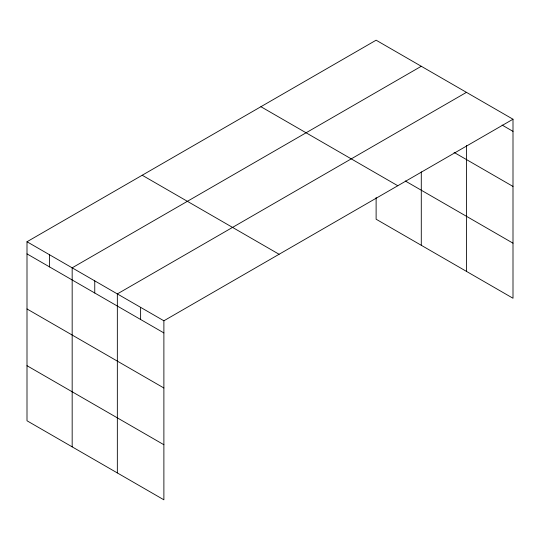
<?xml version="1.0" encoding="UTF-8"?>
<svg xmlns="http://www.w3.org/2000/svg" width="540" height="540" viewBox="0 0 540 540"><rect width="100%" height="100%" fill="white"/><g stroke="black" fill="none" stroke-linecap="round" stroke-linejoin="round"><path stroke-width="0.81" d="M27 241.751L163.883 320.787L163.883 499.804L27 420.775L27 241.751L376.117 40.196L513 119.225L513 298.249L376.117 219.213L376.117 197.519M421.288 66.272L72.171 267.833L72.171 446.857M466.459 92.353L117.342 293.915L117.342 472.932M163.883 320.787L513 119.225M502.092 125.064L513 131.362M454.073 152.415L513 186.435M405.257 180.968L513 243.175M260.908 106.711L397.791 185.74M142.209 175.237L279.092 254.273M27 253.888L163.883 332.924M27 308.961L163.883 387.99M27 365.702L163.883 444.731M466.459 145.382L466.459 271.377M421.288 171.869L421.288 245.295M140.616 307.348L140.616 319.484M94.757 280.874L94.757 293.011M49.585 254.792L49.585 266.929"/></g></svg>
